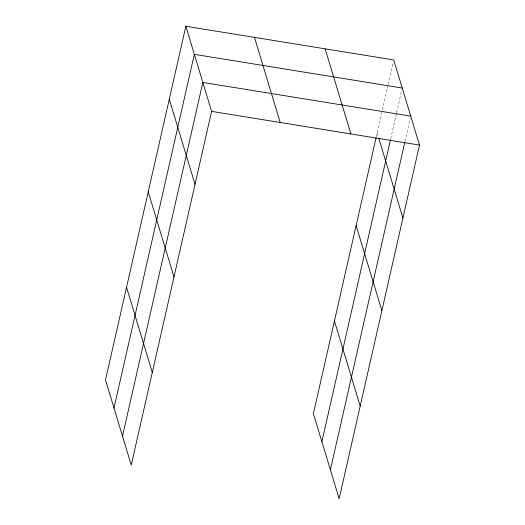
<?xml version="1.0" encoding="UTF-8"?>
<svg xmlns="http://www.w3.org/2000/svg" width="525" height="525" viewBox="0 0 525 525"><rect width="100%" height="100%" fill="white"/><g stroke="black" fill="none" stroke-linecap="round" stroke-linejoin="round"><path stroke-width="0.39" stroke-dasharray="2.62 1.97" d="M376.261 136.913L382.213 110.716M382.397 109.922L387.982 85.332M388.165 84.538L393.028 63.125M390.712 138.803L396.48 113.42M396.664 112.626L401.704 90.425M404.978 141.507L410.202 118.512M377.173 132.923L378.348 136.822"/><path stroke-width="0.79" d="M185.857 26.25L105.499 379.929L131.25 465.045L211.608 111.366L185.857 26.25L393.75 59.955L419.501 145.071L339.143 498.75L313.392 413.634L376.084 137.714M113.997 408.017L194.348 54.337L402.248 88.043M122.496 436.104L202.847 82.425L410.747 116.13M321.891 441.722L390.534 139.597M330.389 469.809L404.801 142.301M211.608 111.366L419.501 145.071M378.82 138.383L402.924 218.039M325.146 48.832L350.897 133.947M356.127 225.553L381.878 310.669M254.461 37.373L280.212 122.489M334.438 320.998L360.196 406.114M169.273 99.218L195.031 184.334M148.227 191.855L173.985 276.97M126.545 287.293L152.296 372.409"/></g></svg>
